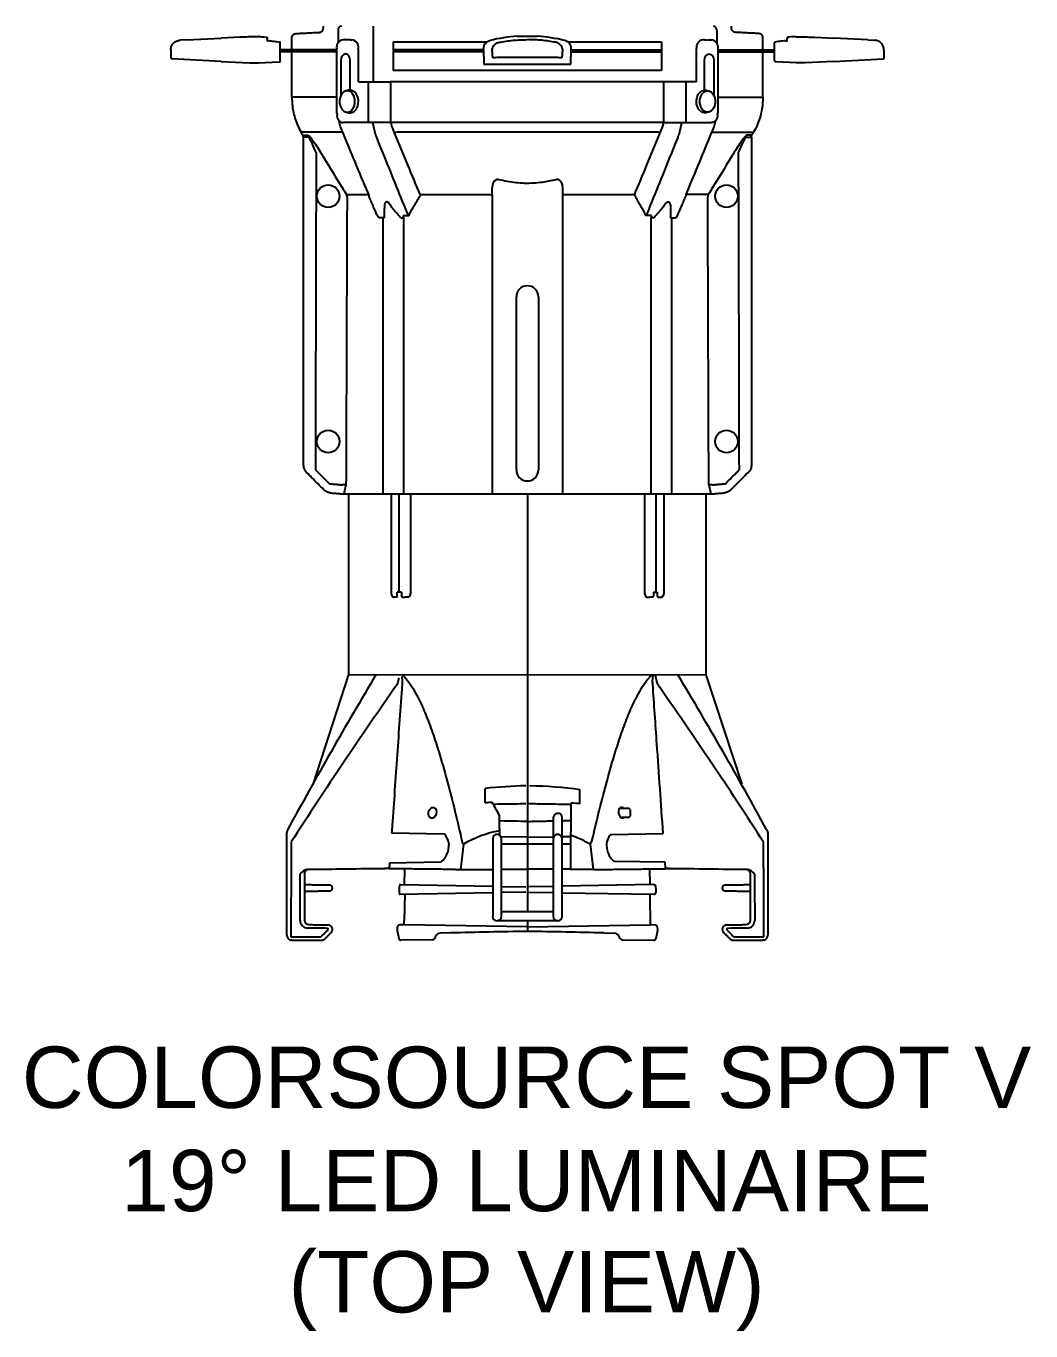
# Model space of a CAD drawing. Extents: x 5 to 346, y -5 to 215.
# Drawn here: x 224.09 to 238.42, y 23.56 to 42.17 of the extents above; entities that cross this region are included whole.
import ezdxf
from ezdxf.enums import TextEntityAlignment as Align

# ---------------------------------------------------------------- set-up
doc = ezdxf.new("R2010")
doc.units = 0
doc.header["$LTSCALE"] = 0.5
doc.header["$MEASUREMENT"] = 0
doc.layers.get('0').update_dxf_attribs({"linetype": 'CONTINUOUS'})
doc.layers.add('RISER', color=7, linetype='CONTINUOUS')
doc.styles.add('ARIAL', font='arial.ttf')

# ---------------------------------------------------------------- blocks, each defined once
blk = doc.blocks.new('*U64')
at = {"layer": 'RISER'}
for p, q in [((-4.101, -4.093), (-4.369, -4.107)), ((-2.91, -3.963), (-2.91, -3.936)), ((-2.7, -3.998), (-2.7, -4.178)), ((-2.199, -3.936), (-2.199, -4.732)), ((0.143, -4.081), (0.143, -4.081)), ((2.7, -3.998), (2.7, -4.178)), ((2.91, -3.963), (2.91, -3.936)), ((4.101, -4.093), (4.369, -4.107)), ((-5.085, -4.273), (-5.085, -4.392)), ((-4.853, -4.132), (-4.957, -4.138)), ((-4.853, -4.132), (-4.369, -4.107)), ((-3.676, -4.147), (-3.705, -4.15)), ((-3.525, -4.273), (-3.525, -4.181)), ((-3.525, -4.425), (-3.525, -4.273)), ((-3.344, -4.273), (-3.525, -4.273)), ((-3.36, -4.273), (-3.36, -4.104)), ((-2.72, -4.273), (-3.344, -4.273)), ((-2.72, -5.172), (-2.72, -4.257)), ((-2.592, -4.132), (-2.631, -4.132)), ((-2.567, -4.132), (-2.592, -4.132)), ((-2.525, -4.132), (-2.561, -4.132)), ((-2.525, -4.132), (-2.5, -4.132)), ((-2.411, -4.732), (-2.411, -4.257)), ((-1.913, -4.158), (-1.913, -4.57)), ((-0.625, -4.273), (-1.913, -4.273)), ((-0.625, -4.257), (-0.619, -4.478)), ((0.619, -4.478), (0.625, -4.266)), ((0.625, -4.263), (0.625, -4.257)), ((0.625, -4.273), (1.913, -4.273)), ((1.913, -4.162), (1.913, -4.57)), ((2.411, -4.732), (2.411, -4.257)), ((2.525, -4.132), (2.5, -4.132)), ((2.525, -4.132), (2.561, -4.132)), ((2.567, -4.132), (2.592, -4.132)), ((2.592, -4.132), (2.631, -4.132)), ((2.72, -5.172), (2.72, -4.257)), ((2.72, -4.273), (3.344, -4.273)), ((3.344, -4.273), (3.525, -4.273)), ((3.36, -4.273), (3.36, -4.104)), ((3.525, -4.273), (3.525, -4.181)), ((3.525, -4.425), (3.525, -4.273)), ((3.676, -4.147), (3.705, -4.15)), ((4.853, -4.132), (4.369, -4.107)), ((4.853, -4.132), (4.957, -4.138)), ((5.085, -4.273), (5.085, -4.392)), ((-4.369, -4.439), (-5.076, -4.402)), ((-4.369, -4.439), (-3.96, -4.46)), ((-3.96, -4.46), (-3.921, -4.46)), ((-3.921, -4.46), (-3.835, -4.46)), ((-3.835, -4.46), (-3.547, -4.445)), ((-3.344, -4.303), (-3.525, -4.303)), ((-3.36, -4.951), (-3.36, -4.303)), ((-2.72, -4.303), (-3.344, -4.303)), ((-2.659, -4.425), (-2.659, -4.929)), ((-2.526, -4.851), (-2.526, -4.425)), ((-0.624, -4.303), (-1.913, -4.303)), ((0.624, -4.303), (1.913, -4.303)), ((2.526, -4.851), (2.526, -4.425)), ((2.659, -4.425), (2.659, -4.929)), ((2.72, -4.303), (3.344, -4.303)), ((3.344, -4.303), (3.525, -4.303)), ((3.36, -4.951), (3.36, -4.303)), ((3.835, -4.46), (3.547, -4.445)), ((3.921, -4.46), (3.835, -4.46)), ((3.96, -4.46), (3.921, -4.46)), ((4.369, -4.439), (3.96, -4.46)), ((4.369, -4.439), (5.075, -4.402)), ((-0.619, -4.478), (0.619, -4.478)), ((-2.411, -4.732), (-2.264, -4.732)), ((-2.264, -4.732), (-1.966, -4.732)), ((-2.264, -5.312), (-2.264, -4.732)), ((-1.966, -4.732), (-1.958, -4.732)), ((0, -4.732), (-1.958, -4.732)), ((-1.946, -5.312), (-1.946, -4.732)), ((1.958, -4.732), (0, -4.732)), ((1.946, -5.312), (1.946, -4.732)), ((1.966, -4.732), (1.958, -4.732)), ((2.264, -4.732), (1.966, -4.732)), ((2.411, -4.732), (2.264, -4.732)), ((2.264, -5.312), (2.264, -4.732)), ((-2.72, -4.951), (-3.36, -4.951)), ((-2.524, -4.851), (-2.561, -4.851)), ((2.524, -4.851), (2.561, -4.851)), ((2.72, -4.951), (3.36, -4.951)), ((-2.561, -5.173), (-2.524, -5.173)), ((2.561, -5.173), (2.524, -5.173)), ((-2.652, -5.309), (-2.626, -5.309)), ((-2.3, -5.312), (-2.621, -5.312)), ((-2.264, -5.312), (-2.3, -5.312)), ((-1.966, -5.312), (-2.264, -5.312)), ((-1.958, -5.312), (-1.966, -5.312)), ((0, -5.312), (-1.958, -5.312)), ((1.958, -5.312), (0, -5.312)), ((1.958, -5.312), (1.966, -5.312)), ((1.966, -5.312), (2.264, -5.312)), ((2.264, -5.312), (2.3, -5.312)), ((2.3, -5.312), (2.621, -5.312)), ((2.652, -5.309), (2.626, -5.309)), ((-2.632, -5.451), (-3.226, -5.451)), ((-3.203, -5.49), (-3.131, -5.49)), ((-3.195, -10.205), (-3.195, -5.521)), ((-3.123, -5.521), (-3.195, -5.521)), ((0, -5.451), (-1.864, -5.451)), ((1.864, -5.451), (0, -5.451)), ((2.632, -5.451), (3.226, -5.451)), ((3.123, -5.521), (3.195, -5.521)), ((3.203, -5.49), (3.131, -5.49)), ((3.195, -5.521), (3.195, -10.205)), ((-2.58, -6.339), (-2.263, -6.339)), ((-1.496, -6.339), (-0.501, -6.339)), ((-0.499, -10.61), (-0.499, -6.37)), ((0.499, -6.37), (0.499, -10.61)), ((0.501, -6.339), (1.496, -6.339)), ((2.58, -6.339), (2.263, -6.339)), ((-2.057, -6.67), (-2.105, -6.67)), ((-2.057, -6.67), (-2.042, -6.67)), ((-2.057, -10.61), (-2.057, -6.67)), ((-1.805, -6.67), (-1.765, -6.67)), ((-1.77, -6.639), (-1.698, -6.639)), ((-1.765, -6.67), (-1.765, -10.61)), ((1.77, -6.639), (1.698, -6.639)), ((1.765, -10.61), (1.765, -6.67)), ((1.805, -6.67), (1.765, -6.67)), ((2.057, -6.67), (2.042, -6.67)), ((2.057, -6.67), (2.057, -10.61)), ((2.057, -6.67), (2.105, -6.67)), ((-0.157, -10.267), (-0.157, -7.797)), ((0.157, -7.797), (0.157, -10.267)), ((-2.587, -10.48), (-2.616, -10.61)), ((2.587, -10.48), (2.616, -10.61)), ((-2.616, -10.61), (2.616, -10.61)), ((-2.55, -10.61), (-2.55, -13.185)), ((-1.945, -10.61), (-1.945, -12.029)), ((-1.832, -10.61), (-1.832, -11.997)), ((-1.668, -10.61), (-1.668, -12.026)), ((0, -10.61), (0, -16.571)), ((1.668, -10.61), (1.668, -12.026)), ((1.831, -10.61), (1.831, -11.997)), ((1.945, -10.61), (1.945, -12.029)), ((2.55, -13.184), (2.55, -10.61)), ((-1.92, -12.08), (-1.909, -12.081)), ((-1.915, -12.08), (-1.92, -12.08)), ((-1.857, -12.071), (-1.857, -12.009)), ((-1.797, -12.009), (-1.797, -12.068)), ((-1.782, -12.08), (-1.744, -12.081)), ((1.782, -12.08), (1.744, -12.081)), ((1.797, -12.009), (1.797, -12.068)), ((1.857, -12.071), (1.857, -12.009)), ((1.92, -12.08), (1.909, -12.081)), ((1.915, -12.08), (1.92, -12.08)), ((-2.55, -13.185), (-3.061, -14.753)), ((-2.55, -13.185), (2.55, -13.19)), ((3.061, -14.75), (2.552, -13.191)), ((0.37, -15.22), (0.37, -15.52)), ((0.495, -15.22), (0.495, -15.215)), ((0.495, -15.52), (0.495, -15.22)), ((1.45, -15.096), (1.316, -15.096)), ((1.336, -15.221), (1.45, -15.221)), ((1.465, -15.111), (1.45, -15.096)), ((1.45, -15.221), (1.465, -15.206)), ((1.465, -15.111), (1.465, -15.206)), ((-1.936, -15.443), (-1.189, -15.456)), ((-0.37, -15.274), (-0.4, -15.276)), ((-0.4, -15.415), (-0.4, -15.474)), ((-1.122, -15.591), (-1.135, -15.718)), ((-0.912, -15.606), (-0.956, -15.966)), ((-0.495, -15.52), (-0.495, -16.511)), ((0, -15.507), (-0.37, -15.501)), ((-0.37, -15.627), (-0.37, -15.52)), ((0, -15.603), (-0.37, -15.603)), ((-0.37, -16.511), (-0.37, -15.627)), ((0, -15.503), (0.37, -15.498)), ((0, -15.598), (0.37, -15.598)), ((0.37, -15.52), (0.37, -15.627)), ((0.37, -15.627), (0.37, -16.511)), ((0.495, -15.496), (0.62, -15.494)), ((0.495, -15.627), (0.495, -15.52)), ((0.495, -15.598), (0.62, -15.598)), ((0.495, -16.511), (0.495, -15.627)), ((0.62, -15.965), (0.62, -15.478)), ((0.942, -15.966), (0.898, -15.605)), ((1.194, -15.465), (1.936, -15.452)), ((-1.236, -15.861), (-1.966, -15.874)), ((-1.751, -16.183), (-1.748, -15.957)), ((-0.5, -15.965), (-0.495, -15.965)), ((1.965, -15.863), (1.24, -15.85)), ((1.749, -16.183), (1.746, -15.957)), ((-1.815, -16.182), (-0.495, -16.205)), ((1.8, -16.182), (0.495, -16.205)), ((-0.495, -16.298), (-1.819, -16.321)), ((-1.75, -16.319), (-1.755, -16.694)), ((-0.37, -16.207), (-0.02, -16.213)), ((-0.02, -16.289), (-0.37, -16.295)), ((0.37, -16.207), (0.02, -16.213)), ((0.02, -16.289), (0.37, -16.295)), ((0.495, -16.298), (1.803, -16.32)), ((-0.495, -16.511), (-0.495, -16.634)), ((-0.37, -16.634), (-0.37, -16.511)), ((0.37, -16.511), (0.37, -16.634)), ((0.495, -16.634), (0.495, -16.511)), ((-0.433, -16.696), (-0.31, -16.696)), ((-0.31, -16.571), (-0.37, -16.571)), ((0.31, -16.571), (-0.31, -16.571)), ((-0.31, -16.696), (0.31, -16.696)), ((0, -16.696), (0, -16.848)), ((0.37, -16.571), (0.31, -16.571)), ((0.31, -16.696), (0.432, -16.696)), ((-1.856, -16.853), (-1.856, -16.853)), ((-1.854, -16.853), (-1.834, -16.945)), ((-1.822, -16.758), (-1.823, -16.758)), ((-1.751, -16.754), (-1.753, -16.754)), ((0, -16.785), (-1.751, -16.754)), ((-1.243, -16.874), (-1.243, -16.874)), ((-1.091, -16.871), (-1.241, -16.873)), ((0, -16.785), (1.751, -16.754)), ((1.091, -16.871), (1.241, -16.873)), ((1.753, -16.754), (1.751, -16.754)), ((1.823, -16.758), (1.753, -16.754)), ((1.823, -16.758), (1.822, -16.758)), ((-1.357, -16.968), (-1.803, -16.976)), ((1.357, -16.968), (1.803, -16.976))]:
    blk.add_line(p, q, dxfattribs=at)
at = {"layer": 'RISER', "flags": 128}
for points in [[(-3.817, -4.086), (-3.794, -4.088), (-3.761, -4.089), (-3.719, -4.092)], [(3.817, -4.086), (3.794, -4.088), (3.761, -4.089), (3.719, -4.092)], [(-3.705, -4.15), (-3.707, -4.124), (-3.709, -4.108), (-3.709, -4.101)], [(3.705, -4.15), (3.707, -4.124), (3.709, -4.108), (3.709, -4.101)], [(-3.547, -4.445), (-3.54, -4.444), (-3.536, -4.444), (-3.535, -4.444)], [(-3.525, -4.434), (-3.525, -4.434), (-3.525, -4.434)], [(-2.526, -4.425), (-2.531, -4.39), (-2.546, -4.359), (-2.567, -4.339), (-2.592, -4.332), (-2.618, -4.339), (-2.639, -4.359), (-2.654, -4.39), (-2.659, -4.425)], [(2.526, -4.425), (2.531, -4.39), (2.546, -4.359), (2.567, -4.339), (2.592, -4.332), (2.618, -4.339), (2.639, -4.359), (2.654, -4.39), (2.659, -4.425)], [(3.525, -4.434), (3.525, -4.434), (3.525, -4.434)], [(3.547, -4.445), (3.54, -4.444), (3.536, -4.444), (3.534, -4.444)], [(-2.52, -5.15), (-2.492, -5.121), (-2.472, -5.082), (-2.461, -5.036), (-2.461, -4.987), (-2.472, -4.941), (-2.492, -4.902), (-2.52, -4.874), (-2.553, -4.859), (-2.587, -4.859), (-2.619, -4.874), (-2.647, -4.903), (-2.667, -4.942), (-2.678, -4.988), (-2.678, -5.036), (-2.667, -5.082), (-2.647, -5.122), (-2.619, -5.15), (-2.586, -5.165), (-2.552, -5.165), (-2.52, -5.15)], [(-2.472, -5.155), (-2.444, -5.127), (-2.424, -5.089), (-2.412, -5.044), (-2.411, -4.996), (-2.419, -4.949), (-2.437, -4.908), (-2.462, -4.877), (-2.493, -4.857), (-2.524, -4.851)], [(2.472, -5.155), (2.444, -5.127), (2.424, -5.089), (2.412, -5.044), (2.411, -4.996), (2.419, -4.949), (2.437, -4.908), (2.462, -4.877), (2.493, -4.857), (2.524, -4.851)], [(2.52, -5.15), (2.492, -5.121), (2.472, -5.082), (2.461, -5.036), (2.461, -4.987), (2.472, -4.941), (2.492, -4.902), (2.52, -4.874), (2.553, -4.859), (2.587, -4.859), (2.619, -4.874), (2.647, -4.903), (2.667, -4.942), (2.678, -4.988), (2.678, -5.036), (2.667, -5.082), (2.647, -5.122), (2.619, -5.15), (2.586, -5.165), (2.552, -5.165), (2.52, -5.15)], [(-2.524, -5.173), (-2.504, -5.17), (-2.472, -5.155)], [(2.524, -5.173), (2.504, -5.17), (2.472, -5.155)], [(-3.101, -10.351), (-3.132, -10.32), (-3.151, -10.301), (-3.158, -10.294)], [(3.158, -10.294), (3.151, -10.301), (3.132, -10.32), (3.101, -10.351)], [(-1.945, -12.029), (-1.944, -12.033), (-1.943, -12.038)], [(-1.943, -12.038), (-1.939, -12.047), (-1.929, -12.074)], [(1.943, -12.038), (1.939, -12.047), (1.929, -12.074)], [(1.945, -12.029), (1.944, -12.033), (1.943, -12.038)], [(1.836, -16.25), (1.836, -16.246), (1.834, -16.226), (1.83, -16.208), (1.825, -16.196), (1.819, -16.189), (1.81, -16.184), (1.8, -16.182), (1.8, -16.182)], [(1.755, -16.694), (1.751, -16.409), (1.75, -16.319)], [(1.803, -16.32), (1.805, -16.32), (1.815, -16.318), (1.822, -16.313), (1.827, -16.307), (1.831, -16.299), (1.835, -16.285), (1.837, -16.265), (1.836, -16.25)], [(1.765, -16.76), (1.765, -16.76), (1.764, -16.758), (1.761, -16.751), (1.758, -16.737), (1.756, -16.715), (1.755, -16.694)], [(-1.823, -16.758), (-1.825, -16.758), (-1.834, -16.761), (-1.841, -16.766), (-1.847, -16.772), (-1.851, -16.781), (-1.856, -16.802), (-1.858, -16.82), (-1.858, -16.839), (-1.855, -16.853)], [(-1.753, -16.754), (-1.784, -16.756), (-1.823, -16.758)], [(-1.309, -16.928), (-1.309, -16.927), (-1.309, -16.919)], [(1.309, -16.928), (1.309, -16.927), (1.309, -16.919)], [(1.855, -16.853), (1.856, -16.852), (1.858, -16.834), (1.858, -16.816), (1.856, -16.797), (1.851, -16.781), (1.845, -16.77), (1.837, -16.763), (1.828, -16.759), (1.822, -16.759)], [(1.835, -16.946), (1.849, -16.881), (1.855, -16.853)], [(-1.834, -16.945), (-1.827, -16.963), (-1.82, -16.971), (-1.81, -16.975), (-1.803, -16.975)]]:
    blk.add_lwpolyline(points, dxfattribs=at)
at = {"layer": 'RISER'}
for centre in [(-2.84, -6.362), (2.84, -6.362), (-2.84, -9.862), (2.84, -9.862)]:
    blk.add_circle(centre, 0.161, dxfattribs=at)
for centre, radius, start, end in [((-2.643, -3.992), 0.0568, 100.1324, 186.1768), ((0, -6.327), 2.25, 93.6537, 103.7101), ((0, -6.327), 2.25, 76.2899, 86.3463), ((2.643, -3.992), 0.0568, 353.8232, 79.8676), ((-3.534, -4.172), 0.00906, 4.3624, 87.1848), ((-2.609, -4.241), 0.112, 101.4218, 188.0492), ((-2.522, -4.241), 0.112, 351.9506, 78.5782), ((0.505, -4.257), 0.12, 0, 0.1914), ((0.505, -4.263), 0.12, 359.2499, 0), ((0.505, -4.263), 0.12, 358.5, 359.2499), ((2.522, -4.241), 0.112, 101.4218, 188.0494), ((2.609, -4.241), 0.112, 351.9508, 78.5782), ((3.534, -4.172), 0.00906, 92.8152, 175.6376), ((-5.075, -4.392), 0.01, 183.5738, 266.9774), ((-3.535, -4.434), 0.01, 273.1059, 359.191), ((-3.535, -4.434), 0.00999, 273.1451, 0.0504), ((3.535, -4.434), 0.01, 180.809, 266.8941), ((3.535, -4.434), 0.00999, 179.9496, 266.8549), ((5.075, -4.392), 0.01, 273.0226, 356.4262), ((-2.736, -5.195), 0.0277, 311.1416, 55.0391), ((2.736, -5.195), 0.0277, 124.9609, 228.8584), ((-2.605, -5.206), 0.113, 185.0061, 245.5226), ((2.605, -5.206), 0.113, 294.4774, 354.9939), ((-1.85, -5.583), 0.133, 96.3338, 110.1142), ((1.85, -5.583), 0.133, 69.8858, 83.6662), ((-2.636, -6.37), 0.0645, 359.9279, 28.6555), ((-2.328, -6.37), 0.0717, 359.7955, 25.3989), ((-1.48, -6.472), 0.134, 97.1226, 110.1223), ((-0.797, -6.369), 0.298, 359.8438, 5.8182), ((0.797, -6.369), 0.298, 174.1818, 180.1562), ((1.48, -6.472), 0.134, 69.8777, 82.8774), ((2.328, -6.37), 0.0717, 154.6011, 180.2045), ((2.636, -6.37), 0.0645, 151.3445, 180.0721), ((-1.853, -6.669), 0.0886, 359.6873, 20.1441), ((1.853, -6.669), 0.0886, 159.8559, 180.3127), ((0, -7.797), 0.157, 0, 180), ((0, -10.267), 0.157, 180, 0), ((-2.641, -12.594), 2.115, 88.5183, 89.9784), ((2.641, -12.594), 2.115, 90.0216, 91.4817), ((-1.92, -12.07), 0.01, 200.9867, 268.6014), ((0.745, -12.031), 2.577, 179.2382, 179.4984), ((-1.787, -12.068), 0.01, 180, 236.8895), ((-1.79, -12.072), 0.00525, 237.1329, 268.5023), ((-1.782, -12.065), 0.0146, 236.9258, 267.9231), ((-1.695, -12.073), 0.00747, 274.3111, 340.8186), ((1.695, -12.073), 0.00747, 199.1814, 265.6889), ((1.782, -12.065), 0.0146, 272.0769, 303.0742), ((1.79, -12.072), 0.00525, 271.4977, 302.8671), ((1.787, -12.068), 0.01, 303.1105, 0), ((-0.745, -12.031), 2.577, 0.5016, 0.7618), ((1.92, -12.07), 0.01, 271.3986, 339.0133), ((52.129, -45.604), 63.23, 149.1553, 151.46437), ((-52.499, -45.984), 63.731, 28.68152, 30.96888), ((58.861, -55.774), 74.085, 145.03835, 147.13776), ((-54.5, -52.842), 68.83, 32.78209, 35.04179), ((0.109, -21.439), 6.667, 91.1125, 96.1083), ((-0.108, -21.389), 6.617, 82.5498, 88.8061), ((0.429, -15.225), 0.0588, 86.1887, 175.5981), ((0.436, -15.225), 0.0595, 10.0825, 93.518), ((-3.382, -15.429), 0.0477, 140.8541, 188.828), ((-0.118, -16.949), 1.56, 100.4061, 120.5938), ((3.373, -15.438), 0.0572, 1.4483, 45.9282), ((-1.323, -15.606), 0.201, 4.2804, 48.1783), ((0.645, -14.724), 1.79, 208.3621, 209.5415), ((-0.436, -15.525), 0.0588, 86.1887, 175.5981), ((-0.429, -15.525), 0.0588, 4.4019, 93.8113), ((0.429, -15.525), 0.0588, 86.1887, 175.5981), ((0.436, -15.525), 0.0588, 4.4019, 93.8113), ((-1.18, -14.44), 2.382, 330.7096, 331.8883), ((-1.392, -15.644), 0.267, 305.6785, 343.9124), ((-3.111, -16.124), 0.159, 101.9448, 144.2067), ((-3.127, -16.023), 0.0523, 116.9562, 184.7157), ((-3.121, -16.023), 0.0553, 94.7308, 122.7777), ((1.482, -356), 340.063, 90.59098, 90.77941), ((-2.013, -17.628), 1.674, 88.88, 91.0035), ((-1.979, -20.292), 4.338, 89.895, 90.6146), ((-0.977, -12.57), 3.397, 269.1916, 270.3472), ((0.968, -11.054), 4.912, 269.6983, 270.7638), ((1.982, -19.559), 3.605, 89.3121, 90.1783), ((2.013, -17.906), 1.951, 89.2741, 90.9571), ((-1.482, -356), 340.063, 89.22059, 89.40902), ((3.111, -16.124), 0.159, 35.7933, 78.0552), ((3.124, -16.025), 0.0564, 358.3815, 62.4827), ((-2.824, -16.231), 0.0438, 271, 89), ((2.824, -16.231), 0.0438, 91, 269), ((-3.133, -16.692), 0.109, 179.7904, 269.2179), ((-3.12, -16.692), 0.06, 180, 269), ((-1.955, -16.698), 0.2, 344.3864, 0.9944), ((-0.433, -16.634), 0.0625, 180, 270), ((-0.433, -16.634), 0.0625, 270, 0), ((0.432, -16.634), 0.0625, 180, 270), ((0.432, -16.634), 0.0625, 270, 0), ((3.12, -16.692), 0.06, 271, 0), ((3.133, -16.692), 0.109, 270.7838, 0.2079), ((-3.355, -16.902), 0.075, 180, 255.3839), ((-2.949, -16.912), 0.0136, 270.2227, 315.019), ((-2.856, -16.819), 0.0135, 314.6748, 89.1024), ((-2.844, -16.821), 0.0635, 315, 89), ((-1.356, -16.92), 0.0472, 270.118, 349.6666), ((-1.236, -16.954), 0.0804, 95.2318, 154.7158), ((-1.24, -16.922), 0.0483, 91.1875, 94.3979), ((2.839, -180.444), 163.62, 90.99424, 91.37634), ((-2.839, -180.444), 163.62, 88.62366, 89.00576), ((1.24, -16.922), 0.0483, 85.6021, 88.8125), ((1.236, -16.954), 0.0804, 25.2842, 84.7682), ((1.356, -16.921), 0.0471, 189.5307, 272.197), ((2.843, -16.821), 0.0635, 91, 225), ((2.856, -16.819), 0.0135, 90.9593, 225.2635), ((2.949, -16.912), 0.0136, 224.981, 269.7773), ((3.355, -16.902), 0.075, 284.6161, 360), ((-2.936, -16.913), 0.0635, 270, 315), ((1.802, -16.943), 0.0329, 273.8531, 355.7548), ((2.936, -16.913), 0.0635, 225, 270)]:
    blk.add_arc(centre, radius, start, end, dxfattribs=at)
for centre, major_axis, ratio, start_param, end_param in [((-0.385, -6.554), (-0.119, 2.29), 0.00637, 5.952606, 6.193719), ((0.385, -6.554), (0.119, 2.29), 0.00637, 0.089466, 0.33058), ((-0.385, -4.391), (-0.12, 0), 0.048402, 4.894143, 5.830764), ((0, -4.501), (-2.25, 0), 0.052568, 4.530635, 4.894143), ((0.385, -4.391), (-0.12, 0), 0.048402, 3.594014, 4.530635), ((0, -12.125), (2.55, -0.032), 0.012328, 2.390645, 2.41689), ((0, -12.098), (2.55, -0.063), 0.024702, 2.353371, 2.387181), ((0, -12.125), (2.55, -0.032), 0.012328, 2.2978, 2.324045), ((0, -12.353), (2.067, 4.36), 0.342431, 1.658702, 1.668825), ((0.032, -17.408), (4.066, -0.133), 0.59163, 1.72135, 1.746196), ((21.53, -70.432), (-23.806, 57.868), 0.037544, 5.964917, 5.97556), ((-0.032, -17.409), (4.066, 0.133), 0.59163, 1.357957, 1.390431), ((1.354, -15.157), (-0.0181, 0.0728), 0.713869, 5.491729, 7.519027), ((1.354, -15.157), (-0.0181, 0.0728), 0.713869, 1.235842, 3.472474), ((1.293, -15.657), (-0.054, 0.216), 0.713869, 0.319127, 2.470292)]:
    blk.add_ellipse(centre, major_axis=major_axis, ratio=ratio, start_param=start_param, end_param=end_param, dxfattribs=at)
at = {"layer": 'RISER', "extrusion": (0, 0, -1)}
for centre, major_axis, ratio, start_param, end_param in [((0, -12.353), (-2.067, 4.36), 0.342431, 1.658702, 1.668825), ((0, -12.125), (-2.55, -0.032), 0.012328, 2.2978, 2.324045), ((0, -12.098), (-2.55, -0.063), 0.024702, 2.353371, 2.387181), ((0, -12.125), (-2.55, -0.032), 0.012328, 2.390645, 2.41689)]:
    blk.add_ellipse(centre, major_axis=major_axis, ratio=ratio, start_param=start_param, end_param=end_param, dxfattribs=at)
at = {"layer": 'RISER'}
blk.add_ellipse((-1.354, -15.159), major_axis=(0.0192, 0.0771), ratio=0.713869, dxfattribs=at)
for points, knots in [([(-3.96, -4.09), (-3.976, -4.091), (-4.008, -4.092), (-4.051, -4.093), (-4.083, -4.093), (-4.101, -4.093), (-4.101, -4.093), (-4.101, -4.093)], [0, 0, 0, 0, 0.213189, 0.426374, 0.63981, 0.854211, 1, 1, 1, 1]), ([(-3.835, -4.087), (-3.844, -4.087), (-3.863, -4.088), (-3.905, -4.089), (-3.939, -4.09), (-3.957, -4.09), (-3.96, -4.09)], [0, 0, 0, 0, 0.315106, 0.632943, 0.949791, 1, 1, 1, 1]), ([(-3.835, -4.087), (-3.835, -4.087), (-3.835, -4.087), (-3.835, -4.087), (-3.835, -4.087), (-3.835, -4.087), (-3.835, -4.087)], [0, 0, 0, 0, 0.344546, 0.691935, 0.85964, 1, 1, 1, 1]), ([(-3.817, -4.086), (-3.82, -4.086), (-3.823, -4.086), (-3.833, -4.087), (-3.835, -4.087)], [0, 0, 0, 0, 0.791812, 1, 1, 1, 1]), ([(-3.719, -4.092), (-3.718, -4.092), (-3.715, -4.092), (-3.712, -4.094), (-3.71, -4.097), (-3.709, -4.099), (-3.709, -4.1), (-3.709, -4.101)], [0, 0, 0, 0, 0.235927, 0.471835, 0.707759, 0.925417, 1, 1, 1, 1]), ([(-3.36, -4.104), (-3.359, -4.097), (-3.358, -4.083), (-3.347, -4.065), (-3.331, -4.051), (-3.315, -4.044), (-3.305, -4.043), (-3.301, -4.042)], [0, 0, 0, 0, 0.222089, 0.444178, 0.666268, 0.888362, 1, 1, 1, 1]), ([(-2.969, -4.025), (-2.962, -4.024), (-2.948, -4.022), (-2.93, -4.01), (-2.917, -3.994), (-2.911, -3.977), (-2.91, -3.967), (-2.91, -3.963)], [0, 0, 0, 0, 0.222101, 0.444199, 0.666298, 0.888389, 1, 1, 1, 1]), ([(0.143, -4.081), (0.142, -4.082), (0.139, -4.084), (0.114, -4.084), (0.078, -4.084), (0.033, -4.084), (-0.016, -4.084), (-0.063, -4.084), (-0.103, -4.084), (-0.132, -4.084), (-0.142, -4.083), (-0.143, -4.082), (-0.143, -4.081)], [0, 0, 0, 0, 0.106547, 0.213092, 0.319763, 0.426916, 0.534499, 0.642267, 0.74996, 0.857311, 0.964156, 1, 1, 1, 1]), ([(2.969, -4.025), (2.962, -4.024), (2.948, -4.022), (2.93, -4.01), (2.917, -3.994), (2.911, -3.977), (2.91, -3.967), (2.91, -3.963)], [0, 0, 0, 0, 0.222101, 0.444199, 0.666298, 0.888389, 1, 1, 1, 1]), ([(3.36, -4.104), (3.359, -4.097), (3.358, -4.083), (3.347, -4.065), (3.331, -4.051), (3.315, -4.044), (3.305, -4.043), (3.301, -4.042)], [0, 0, 0, 0, 0.222089, 0.444178, 0.666268, 0.888362, 1, 1, 1, 1]), ([(3.719, -4.092), (3.717, -4.092), (3.715, -4.092), (3.712, -4.094), (3.71, -4.097), (3.709, -4.099), (3.709, -4.1), (3.709, -4.101)], [0, 0, 0, 0, 0.235927, 0.471835, 0.707759, 0.925417, 1, 1, 1, 1]), ([(3.817, -4.086), (3.82, -4.086), (3.823, -4.086), (3.833, -4.087), (3.835, -4.087)], [0, 0, 0, 0, 0.791812, 1, 1, 1, 1]), ([(3.835, -4.087), (3.844, -4.087), (3.863, -4.088), (3.905, -4.089), (3.939, -4.09), (3.957, -4.09), (3.96, -4.09)], [0, 0, 0, 0, 0.315106, 0.632943, 0.949791, 1, 1, 1, 1]), ([(3.835, -4.087), (3.835, -4.087), (3.835, -4.087), (3.835, -4.087), (3.835, -4.087), (3.835, -4.087), (3.835, -4.087)], [0, 0, 0, 0, 0.344546, 0.691935, 0.85964, 1, 1, 1, 1]), ([(3.96, -4.09), (3.976, -4.091), (4.008, -4.092), (4.051, -4.093), (4.083, -4.093), (4.101, -4.093), (4.101, -4.093), (4.101, -4.093)], [0, 0, 0, 0, 0.213189, 0.426374, 0.63981, 0.854211, 1, 1, 1, 1]), ([(-5.085, -4.273), (-5.083, -4.256), (-5.08, -4.222), (-5.05, -4.177), (-5.007, -4.146), (-4.973, -4.14), (-4.957, -4.138)], [0, 0, 0, 0, 0.240773, 0.5, 0.759226, 1, 1, 1, 1]), ([(-3.676, -4.147), (-3.669, -4.147), (-3.636, -4.15), (-3.588, -4.154), (-3.548, -4.161), (-3.534, -4.163)], [0, 0, 0, 0, 0.139684, 0.698664, 1, 1, 1, 1]), ([(-0.625, -4.257), (-0.624, -4.244), (-0.621, -4.217), (-0.6, -4.181), (-0.57, -4.154), (-0.545, -4.145), (-0.533, -4.141)], [0, 0, 0, 0, 0.253584, 0.507165, 0.760847, 1, 1, 1, 1]), ([(-0.405, -4.167), (-0.338, -4.156), (-0.204, -4.134), (-0.068, -4.131), (0, -4.129)], [0, 0, 0, 0, 0.496376, 1, 1, 1, 1]), ([(0.405, -4.167), (0.338, -4.156), (0.204, -4.134), (0.068, -4.131), (0, -4.129)], [0, 0, 0, 0, 0.496376, 1, 1, 1, 1]), ([(0.625, -4.257), (0.624, -4.244), (0.621, -4.217), (0.6, -4.181), (0.57, -4.154), (0.546, -4.145), (0.533, -4.141)], [0, 0, 0, 0, 0.253584, 0.507165, 0.760847, 1, 1, 1, 1]), ([(3.676, -4.147), (3.669, -4.147), (3.636, -4.15), (3.588, -4.154), (3.548, -4.161), (3.534, -4.163)], [0, 0, 0, 0, 0.139684, 0.698664, 1, 1, 1, 1]), ([(5.085, -4.273), (5.083, -4.256), (5.08, -4.222), (5.05, -4.177), (5.007, -4.146), (4.973, -4.14), (4.957, -4.138)], [0, 0, 0, 0, 0.240773, 0.5, 0.759226, 1, 1, 1, 1]), ([(1.913, -4.57), (1.893, -4.57), (1.852, -4.57), (1.789, -4.57), (1.714, -4.57), (1.659, -4.57), (-1.913, -4.57)], [0, 0, 0, 0, 0.218765, 0.43753, 0.656295, 1, 1, 1, 1]), ([(-3.36, -4.951), (-3.356, -5.016), (-3.348, -5.152), (-3.295, -5.32), (-3.244, -5.417), (-3.226, -5.451)], [0, 0, 0, 0, 0.375049, 0.776984, 1, 1, 1, 1]), ([(3.36, -4.951), (3.356, -5.016), (3.348, -5.152), (3.295, -5.32), (3.244, -5.417), (3.226, -5.451)], [0, 0, 0, 0, 0.375049, 0.776984, 1, 1, 1, 1]), ([(-2.635, -5.444), (-2.655, -5.396), (-2.676, -5.343), (-2.687, -5.284), (-2.688, -5.279)], [0, 0, 0, 0, 0.907584, 1, 1, 1, 1]), ([(-1.898, -5.451), (-1.898, -5.451), (-1.915, -5.412), (-1.931, -5.367), (-1.944, -5.319), (-1.946, -5.312)], [0, 0, 0, 0, 0.0000146, 0.8234582, 0.9624493, 0.9624493, 0.9624493, 0.9624493]), ([(1.898, -5.451), (1.898, -5.451), (1.915, -5.412), (1.931, -5.367), (1.944, -5.319), (1.946, -5.312)], [0, 0, 0, 0, 0.0000146, 0.8234582, 0.9624493, 0.9624493, 0.9624493, 0.9624493]), ([(2.635, -5.444), (2.655, -5.396), (2.676, -5.343), (2.687, -5.284), (2.688, -5.279)], [0, 0, 0, 0, 0.907584, 1, 1, 1, 1]), ([(-3.195, -5.521), (-3.196, -5.514), (-3.196, -5.503), (-3.201, -5.494), (-3.203, -5.49)], [0, 0, 0, 0, 0.643567, 1, 1, 1, 1]), ([(-3.131, -5.49), (-3.128, -5.491), (-3.122, -5.493), (-3.104, -5.511), (-3.071, -5.551), (-3.022, -5.621), (-2.985, -5.679), (-2.966, -5.71)], [0, 0, 0, 0, 0.101178, 0.201859, 0.374018, 0.675191, 1, 1, 1, 1]), ([(-3.012, -5.74), (-3.03, -5.698), (-3.054, -5.642), (-3.087, -5.574), (-3.105, -5.542), (-3.117, -5.525), (-3.121, -5.521), (-3.123, -5.521), (-3.123, -5.521)], [0, 0, 0, 0, 0.49037, 0.647323, 0.850236, 0.921686, 0.982752, 1, 1, 1, 1]), ([(-2.263, -6.339), (-2.276, -6.308), (-2.348, -6.135), (-2.471, -5.839), (-2.581, -5.574), (-2.632, -5.451)], [0, 0, 0, 0, 0.104199, 0.585852, 1, 1, 1, 1]), ([(-1.698, -6.639), (-1.71, -6.608), (-1.781, -6.434), (-1.931, -6.063), (-2.068, -5.723), (-2.148, -5.526)], [0, 0, 0, 0, 0.083458, 0.469005, 1, 1, 1, 1]), ([(-1.895, -5.458), (-1.896, -5.456), (-1.898, -5.453), (-1.898, -5.451), (-1.898, -5.451)], [0, 0, 0, 0, 0.999721, 1, 1, 1, 1]), ([(-1.526, -6.346), (-1.586, -6.202), (-1.709, -5.907), (-1.832, -5.61), (-1.895, -5.458)], [0, 0, 0, 0, 0.48595, 1, 1, 1, 1]), ([(1.526, -6.346), (1.586, -6.202), (1.709, -5.907), (1.832, -5.61), (1.895, -5.458)], [0, 0, 0, 0, 0.48595, 1, 1, 1, 1]), ([(1.698, -6.639), (1.71, -6.608), (1.781, -6.434), (1.931, -6.063), (2.068, -5.723), (2.148, -5.526)], [0, 0, 0, 0, 0.083458, 0.469005, 1, 1, 1, 1]), ([(1.895, -5.458), (1.896, -5.456), (1.898, -5.453), (1.898, -5.451), (1.898, -5.451)], [0, 0, 0, 0, 0.999721, 1, 1, 1, 1]), ([(2.263, -6.339), (2.276, -6.308), (2.348, -6.135), (2.471, -5.839), (2.581, -5.574), (2.632, -5.451)], [0, 0, 0, 0, 0.104199, 0.585852, 1, 1, 1, 1]), ([(3.131, -5.49), (3.128, -5.491), (3.122, -5.493), (3.104, -5.511), (3.071, -5.551), (3.022, -5.621), (2.985, -5.679), (2.966, -5.71)], [0, 0, 0, 0, 0.101178, 0.201859, 0.374018, 0.675191, 1, 1, 1, 1]), ([(3.012, -5.74), (3.03, -5.698), (3.054, -5.642), (3.087, -5.574), (3.105, -5.542), (3.117, -5.525), (3.121, -5.521), (3.123, -5.521), (3.123, -5.521)], [0, 0, 0, 0, 0.49037, 0.647323, 0.850236, 0.921686, 0.982752, 1, 1, 1, 1]), ([(3.195, -5.521), (3.196, -5.514), (3.196, -5.503), (3.201, -5.494), (3.203, -5.49)], [0, 0, 0, 0, 0.643567, 1, 1, 1, 1]), ([(-3.012, -5.74), (-3.015, -6.646), (-3.016, -7.226), (-3.019, -8.306), (-3.021, -9.238), (-3.023, -10.264)], [0, 0, 0, 0, 0.137909, 0.536076, 1, 1, 1, 1]), ([(-2.966, -5.71), (-2.944, -5.745), (-2.837, -5.922), (-2.708, -6.131), (-2.6, -6.305), (-2.58, -6.339)], [0, 0, 0, 0, 0.167872, 0.839364, 1, 1, 1, 1]), ([(2.966, -5.71), (2.944, -5.745), (2.837, -5.922), (2.708, -6.131), (2.6, -6.305), (2.58, -6.339)], [0, 0, 0, 0, 0.167872, 0.839364, 1, 1, 1, 1]), ([(3.023, -10.264), (3.021, -9.484), (3.02, -8.798), (3.017, -7.718), (3.015, -6.892), (3.012, -5.74)], [0, 0, 0, 0, 0.236338, 0.634505, 1, 1, 1, 1]), ([(-0.5, -6.249), (-0.497, -6.222), (-0.494, -6.187), (-0.474, -6.149), (-0.459, -6.133), (-0.441, -6.122), (-0.424, -6.119), (-0.414, -6.121), (-0.41, -6.122)], [0, 0, 0, 0, 0.463203, 0.605761, 0.74907, 0.841779, 0.935306, 1, 1, 1, 1]), ([(-0.41, -6.122), (-0.369, -6.131), (-0.248, -6.16), (-0.039, -6.18), (0.196, -6.169), (0.344, -6.136), (0.41, -6.122)], [0, 0, 0, 0, 0.149978, 0.450605, 0.758659, 1, 1, 1, 1]), ([(0.41, -6.122), (0.415, -6.121), (0.427, -6.119), (0.445, -6.124), (0.464, -6.137), (0.486, -6.167), (0.497, -6.207), (0.499, -6.238), (0.5, -6.249)], [0, 0, 0, 0, 0.087297, 0.174538, 0.284702, 0.464437, 0.80235, 1, 1, 1, 1]), ([(-2.572, -6.37), (-2.572, -6.406), (-2.573, -6.607), (-2.576, -7.469), (-2.581, -8.803), (-2.585, -9.972), (-2.587, -10.48)], [0, 0, 0, 0, 0.026129, 0.146813, 0.629552, 1, 1, 1, 1]), ([(-2.146, -6.628), (-2.161, -6.594), (-2.198, -6.507), (-2.234, -6.422), (-2.256, -6.37)], [0, 0, 0, 0, 0.387427, 1, 1, 1, 1]), ([(-1.931, -6.525), (-1.941, -6.507), (-1.955, -6.483), (-1.978, -6.458), (-1.992, -6.446), (-2.005, -6.442), (-2.015, -6.443), (-2.025, -6.449), (-2.034, -6.466), (-2.039, -6.492), (-2.04, -6.513), (-2.04, -6.521)], [0, 0, 0, 0, 0.252396, 0.341468, 0.431195, 0.49019, 0.549439, 0.60513, 0.701097, 0.88522, 1, 1, 1, 1]), ([(1.931, -6.525), (1.941, -6.507), (1.955, -6.483), (1.978, -6.458), (1.992, -6.446), (2.005, -6.442), (2.015, -6.443), (2.025, -6.449), (2.034, -6.466), (2.039, -6.492), (2.04, -6.513), (2.04, -6.521)], [0, 0, 0, 0, 0.252396, 0.341468, 0.431195, 0.49019, 0.549439, 0.60513, 0.701097, 0.88522, 1, 1, 1, 1]), ([(2.146, -6.628), (2.161, -6.594), (2.198, -6.507), (2.234, -6.422), (2.256, -6.37)], [0, 0, 0, 0, 0.387427, 1, 1, 1, 1]), ([(2.587, -10.48), (2.586, -10.438), (2.586, -10.232), (2.583, -9.364), (2.578, -8.035), (2.574, -6.872), (2.572, -6.37)], [0, 0, 0, 0, 0.030171, 0.150856, 0.633595, 1, 1, 1, 1]), ([(-2.105, -6.67), (-2.109, -6.669), (-2.118, -6.668), (-2.133, -6.654), (-2.141, -6.638), (-2.146, -6.628)], [0, 0, 0, 0, 0.263178, 0.525234, 1, 1, 1, 1]), ([(-1.698, -6.639), (-1.696, -6.639), (-1.693, -6.639), (-1.688, -6.635), (-1.681, -6.626), (-1.678, -6.614), (-1.677, -6.604), (-1.676, -6.602)], [0, 0, 0, 0, 0.116851, 0.233193, 0.437976, 0.854435, 1, 1, 1, 1]), ([(1.698, -6.639), (1.696, -6.639), (1.693, -6.639), (1.688, -6.635), (1.681, -6.626), (1.678, -6.614), (1.677, -6.604), (1.676, -6.602)], [0, 0, 0, 0, 0.116851, 0.233193, 0.437976, 0.854435, 1, 1, 1, 1]), ([(2.105, -6.67), (2.109, -6.669), (2.118, -6.668), (2.133, -6.654), (2.141, -6.638), (2.146, -6.628)], [0, 0, 0, 0, 0.263178, 0.525234, 1, 1, 1, 1]), ([(-3.195, -10.205), (-3.193, -10.221), (-3.19, -10.252), (-3.171, -10.28), (-3.16, -10.292), (-3.158, -10.294)], [0, 0, 0, 0, 0.499401, 0.929163, 1, 1, 1, 1]), ([(3.195, -10.205), (3.193, -10.221), (3.19, -10.252), (3.171, -10.28), (3.16, -10.292), (3.158, -10.294)], [0, 0, 0, 0, 0.499401, 0.929163, 1, 1, 1, 1]), ([(-2.901, -10.55), (-2.96, -10.492), (-3.027, -10.425), (-3.093, -10.359), (-3.101, -10.351)], [0, 0, 0, 0, 0.885696, 1, 1, 1, 1]), ([(-3.023, -10.264), (-2.964, -10.323), (-2.898, -10.389), (-2.831, -10.456), (-2.824, -10.463)], [0, 0, 0, 0, 0.885696, 1, 1, 1, 1]), ([(2.824, -10.463), (2.883, -10.405), (2.949, -10.338), (3.016, -10.272), (3.023, -10.264)], [0, 0, 0, 0, 0.885696, 1, 1, 1, 1]), ([(3.101, -10.351), (3.042, -10.41), (2.975, -10.476), (2.909, -10.543), (2.901, -10.55)], [0, 0, 0, 0, 0.885696, 1, 1, 1, 1]), ([(-2.818, -10.593), (-2.832, -10.59), (-2.861, -10.585), (-2.884, -10.566), (-2.895, -10.557)], [0, 0, 0, 0, 0.5, 1, 1, 1, 1]), ([(2.895, -10.557), (2.884, -10.566), (2.861, -10.585), (2.832, -10.59), (2.818, -10.593)], [0, 0, 0, 0, 0.5, 1, 1, 1, 1]), ([(-1.857, -12.071), (-1.857, -12.072), (-1.857, -12.074), (-1.858, -12.077), (-1.86, -12.079), (-1.862, -12.08), (-1.863, -12.081), (-1.864, -12.081)], [0, 0, 0, 0, 0.214426, 0.428853, 0.643317, 0.858045, 1, 1, 1, 1]), ([(-1.668, -12.026), (-1.668, -12.027), (-1.668, -12.029), (-1.668, -12.03), (-1.669, -12.031)], [0, 0, 0, 0, 0.642146, 1, 1, 1, 1]), ([(1.668, -12.026), (1.668, -12.027), (1.668, -12.029), (1.668, -12.03), (1.669, -12.031)], [0, 0, 0, 0, 0.642146, 1, 1, 1, 1]), ([(1.857, -12.071), (1.857, -12.072), (1.857, -12.074), (1.858, -12.077), (1.86, -12.079), (1.862, -12.08), (1.863, -12.081), (1.864, -12.081)], [0, 0, 0, 0, 0.214426, 0.428853, 0.643317, 0.858045, 1, 1, 1, 1]), ([(-1.783, -13.185), (-1.759, -13.211), (-1.705, -13.269), (-1.63, -13.382), (-1.541, -13.545), (-1.447, -13.756), (-1.351, -14.015), (-1.249, -14.331), (-1.142, -14.704), (-1.031, -15.135), (-0.964, -15.428), (-0.93, -15.574)], [0, 0, 0, 0, 0.050913, 0.115232, 0.17961, 0.287489, 0.395606, 0.503691, 0.669071, 0.834542, 1, 1, 1, 1]), ([(0.921, -15.562), (0.955, -15.417), (1.023, -15.126), (1.134, -14.698), (1.241, -14.328), (1.342, -14.017), (1.437, -13.763), (1.53, -13.554), (1.62, -13.388), (1.695, -13.273), (1.749, -13.214), (1.772, -13.189)], [0, 0, 0, 0, 0.1652431, 0.3305002, 0.4956653, 0.6020189, 0.7084038, 0.8145731, 0.8815745, 0.948512, 0.9969647, 0.9969647, 0.9969647, 0.9969647]), ([(1.824, -13.19), (1.824, -13.191), (1.824, -13.206), (1.828, -13.223), (1.831, -13.237)], [0.0554826, 0.0554826, 0.0554826, 0.0554826, 0.179135, 1, 1, 1, 1]), ([(-1.788, -13.324), (-1.811, -13.66), (-1.858, -14.332), (-1.907, -15.038), (-1.933, -15.409), (-1.936, -15.443)], [0, 0, 0, 0, 0.475887, 0.951774, 1, 1, 1, 1]), ([(-1.854, -13.322), (-1.85, -13.308), (-1.84, -13.279), (-1.834, -13.248), (-1.83, -13.232)], [0, 0, 0, 0, 0.442714, 1, 1, 1, 1]), ([(-1.791, -13.215), (-1.788, -13.235), (-1.785, -13.271), (-1.787, -13.308), (-1.788, -13.324)], [0, 0, 0, 0, 0.57368, 1, 1, 1, 1]), ([(1.788, -13.324), (1.787, -13.305), (1.785, -13.27), (1.788, -13.237), (1.789, -13.222)], [0, 0, 0, 0, 0.54222, 1, 1, 1, 1]), ([(1.936, -15.452), (1.906, -15.026), (1.857, -14.317), (1.808, -13.608), (1.788, -13.324)], [0, 0, 0, 0, 0.599616, 1, 1, 1, 1]), ([(1.831, -13.237), (1.834, -13.25), (1.84, -13.278), (1.849, -13.306), (1.854, -13.322)], [0, 0, 0, 0, 0.442278, 1, 1, 1, 1]), ([(-0.02, -15.03), (-0.076, -15.031), (-0.231, -15.033), (-0.386, -15.036), (-0.485, -15.038)], [0, 0, 0, 0, 0.363292, 1, 1, 1, 1]), ([(0.02, -15.025), (0.1, -15.027), (0.3, -15.03), (0.5, -15.033), (0.62, -15.035)], [0, 0, 0, 0, 0.402441, 1, 1, 1, 1]), ([(-3.43, -15.565), (-3.43, -15.537), (-3.43, -15.494), (-3.43, -15.452), (-3.43, -15.437)], [0, 0, 0, 0, 0.636849, 1, 1, 1, 1]), ([(0, -15.281), (-0.063, -15.28), (-0.186, -15.278), (-0.31, -15.275), (-0.37, -15.274)], [0, 0, 0, 0, 0.510314, 1, 1, 1, 1]), ([(0, -15.28), (0.087, -15.278), (0.211, -15.276), (0.334, -15.273), (0.37, -15.273)], [0, 0, 0, 0, 0.706917, 1, 1, 1, 1]), ([(3.43, -15.437), (3.43, -15.452), (3.43, -15.494), (3.43, -15.537), (3.43, -15.565)], [0, 0, 0, 0, 0.363151, 1, 1, 1, 1]), ([(-3.43, -16.902), (-3.43, -16.694), (-3.43, -16.251), (-3.43, -15.809), (-3.43, -15.575)], [0, 0, 0, 0, 0.470469, 1, 1, 1, 1]), ([(-3.368, -15.574), (-3.368, -15.594), (-3.369, -15.814), (-3.371, -16.264), (-3.373, -16.695), (-3.374, -16.926)], [0, 0, 0, 0, 0.043725, 0.487633, 1, 1, 1, 1]), ([(0.898, -15.605), (0.859, -15.584), (0.77, -15.536), (0.674, -15.499), (0.62, -15.478)], [0, 0, 0, 0, 0.429879, 1, 1, 1, 1]), ([(3.374, -16.926), (3.374, -16.893), (3.373, -16.66), (3.371, -16.209), (3.369, -15.792), (3.368, -15.574)], [0, 0, 0, 0, 0.07326, 0.517167, 1, 1, 1, 1]), ([(3.43, -15.565), (3.43, -15.567), (3.43, -15.57), (3.43, -15.573), (3.43, -15.575)], [0, 0, 0, 0, 0.678854, 1, 1, 1, 1]), ([(3.43, -15.575), (3.43, -15.809), (3.43, -16.251), (3.43, -16.694), (3.43, -16.902)], [0, 0, 0, 0, 0.529531, 1, 1, 1, 1]), ([(-1.966, -15.874), (-1.966, -15.885), (-1.968, -15.913), (-1.97, -15.94), (-1.971, -15.955)], [0, 0, 0, 0, 0.440853, 1, 1, 1, 1]), ([(0.37, -15.962), (0.277, -15.962), (0.153, -15.962), (0.03, -15.962), (0, -15.962)], [0, 0, 0, 0, 0.756736, 1, 1, 1, 1]), ([(1.971, -15.955), (1.969, -15.93), (1.967, -15.899), (1.965, -15.869), (1.965, -15.863)], [0, 0, 0, 0, 0.805139, 1, 1, 1, 1]), ([(-3.242, -16.692), (-3.242, -16.659), (-3.241, -16.492), (-3.241, -16.272), (-3.24, -16.085), (-3.24, -16.031)], [0, 0, 0, 0, 0.151261, 0.756305, 1, 1, 1, 1]), ([(-2.888, -16.186), (-2.879, -16.186), (-2.862, -16.186), (-2.841, -16.187), (-2.826, -16.187), (-2.824, -16.187), (-2.823, -16.187)], [0, 0, 0, 0, 0.247831, 0.495816, 0.747002, 1, 1, 1, 1]), ([(-1.815, -16.182), (-1.816, -16.182), (-1.818, -16.182), (-1.821, -16.188), (-1.825, -16.201), (-1.828, -16.22), (-1.83, -16.243), (-1.831, -16.266), (-1.83, -16.288), (-1.827, -16.306), (-1.824, -16.318), (-1.821, -16.32), (-1.819, -16.321)], [0, 0, 0, 0, 0.038415, 0.1475, 0.254392, 0.359171, 0.462771, 0.566681, 0.672384, 0.780628, 0.890438, 1, 1, 1, 1]), ([(2.823, -16.187), (2.824, -16.187), (2.826, -16.187), (2.841, -16.187), (2.862, -16.186), (2.879, -16.186), (2.888, -16.186)], [0, 0, 0, 0, 0.252528, 0.5047, 0.752311, 1, 1, 1, 1]), ([(3.24, -16.031), (3.24, -16.044), (3.241, -16.19), (3.241, -16.41), (3.242, -16.618), (3.242, -16.692)], [0, 0, 0, 0, 0.058482, 0.663526, 1, 1, 1, 1]), ([(-2.823, -16.275), (-2.824, -16.275), (-2.826, -16.275), (-2.84, -16.275), (-2.861, -16.275), (-2.878, -16.276), (-2.886, -16.276)], [0, 0, 0, 0, 0.251459, 0.502866, 0.751, 1, 1, 1, 1]), ([(2.886, -16.276), (2.878, -16.276), (2.861, -16.275), (2.84, -16.275), (2.826, -16.275), (2.824, -16.275), (2.823, -16.275)], [0, 0, 0, 0, 0.248877, 0.497118, 0.748417, 1, 1, 1, 1]), ([(-3.368, -16.927), (-3.335, -16.927), (-3.196, -16.926), (-3.056, -16.926), (-2.949, -16.925)], [0, 0, 0, 0, 0.230946, 1, 1, 1, 1]), ([(-2.856, -16.806), (-2.888, -16.805), (-2.981, -16.804), (-3.074, -16.802), (-3.134, -16.802)], [0, 0, 0, 0, 0.347831, 1, 1, 1, 1]), ([(-2.939, -16.921), (-2.916, -16.898), (-2.885, -16.867), (-2.854, -16.836), (-2.846, -16.829)], [0, 0, 0, 0, 0.752711, 1, 1, 1, 1]), ([(2.846, -16.829), (2.87, -16.852), (2.901, -16.883), (2.931, -16.914), (2.939, -16.921)], [0, 0, 0, 0, 0.752711, 1, 1, 1, 1]), ([(3.134, -16.802), (3.102, -16.802), (3.009, -16.803), (2.916, -16.805), (2.856, -16.806)], [0, 0, 0, 0, 0.347831, 1, 1, 1, 1]), ([(2.949, -16.925), (2.981, -16.926), (3.121, -16.926), (3.26, -16.926), (3.368, -16.927)], [0, 0, 0, 0, 0.230946, 1, 1, 1, 1])]:
    blk.add_open_spline(points, degree=3, knots=knots, dxfattribs=at)
for points, degree in [([(-3.817, -4.086), (-3.817, -4.086)], 1), ([(-3.719, -4.092), (-3.719, -4.092)], 1), ([(-3.301, -4.042), (-2.969, -4.025)], 1), ([(3.301, -4.042), (2.969, -4.025)], 1), ([(3.719, -4.092), (3.719, -4.092)], 1), ([(3.817, -4.086), (3.817, -4.086)], 1), ([(-3.525, -4.181), (-3.525, -4.172)], 1), ([(-1.913, -4.158), (-0.575, -4.16)], 1), ([(-0.5, -4.264), (-0.502, -4.273)], 1), ([(-0.5, -4.264), (-0.497, -4.254), (-0.492, -4.232), (-0.473, -4.205), (-0.448, -4.182), (-0.428, -4.174), (-0.418, -4.17)], 3), ([(-0.418, -4.17), (-0.405, -4.167)], 1), ([(0.418, -4.17), (0.405, -4.167)], 1), ([(0.5, -4.264), (0.497, -4.254), (0.492, -4.232), (0.473, -4.205), (0.448, -4.182), (0.428, -4.174), (0.418, -4.17)], 3), ([(0.5, -4.264), (0.502, -4.273)], 1), ([(0.533, -4.141), (0.533, -4.141)], 1), ([(0.576, -4.161), (1.913, -4.162)], 1), ([(3.525, -4.181), (3.525, -4.172)], 1), ([(-3.525, -4.425), (-3.525, -4.434)], 1), ([(-0.493, -4.388), (-0.493, -4.388)], 1), ([(0.493, -4.388), (0.493, -4.388)], 1), ([(3.525, -4.425), (3.525, -4.434)], 1), ([(-2.172, -5.454), (-2.204, -5.312)], 1), ([(2.172, -5.454), (2.204, -5.312)], 1), ([(-3.203, -5.49), (-3.226, -5.451)], 1), ([(-2.632, -5.451), (-2.635, -5.444)], 1), ([(-2.148, -5.526), (-2.172, -5.454)], 1), ([(2.148, -5.526), (2.172, -5.454)], 1), ([(2.632, -5.451), (2.635, -5.444)], 1), ([(3.203, -5.49), (3.226, -5.451)], 1), ([(-0.501, -6.339), (-0.5, -6.249)], 1), ([(0.5, -6.249), (0.501, -6.339)], 1), ([(-1.676, -6.602), (-1.526, -6.346)], 1), ([(1.676, -6.602), (1.526, -6.346)], 1), ([(-2.04, -6.521), (-2.042, -6.67)], 1), ([(-1.805, -6.67), (-1.931, -6.525)], 1), ([(1.805, -6.67), (1.931, -6.525)], 1), ([(2.04, -6.521), (2.042, -6.67)], 1), ([(-2.895, -10.557), (-2.901, -10.55)], 1), ([(-2.824, -10.463), (-2.64, -10.479)], 1), ([(-2.818, -10.593), (-2.616, -10.61)], 1), ([(2.616, -10.61), (2.818, -10.593)], 1), ([(2.64, -10.479), (2.824, -10.463)], 1), ([(2.901, -10.55), (2.895, -10.557)], 1), ([(1.789, -13.222), (1.8, -13.193)], 1), ([(-0.6, -15.016), (-0.6, -14.809)], 1), ([(0.75, -15.03), (0.75, -14.827)], 1), ([(0.62, -15.019), (0.62, -15.431)], 1), ([(-0.4, -15.381), (-0.4, -15.19)], 1), ([(-0.4, -15.381), (-0.4, -15.415)], 1), ([(0.495, -15.27), (0.62, -15.268)], 1), ([(0.62, -15.478), (0.62, -15.431)], 1), ([(-3.43, -15.575), (-3.43, -15.565)], 1), ([(-3.144, -15.968), (-3.136, -15.968)], 1), ([(-1.025, -15.966), (-1.971, -15.955)], 1), ([(-0.956, -15.966), (-0.495, -15.965)], 1), ([(-0.37, -15.962), (0, -15.962)], 1), ([(0.62, -15.963), (0.495, -15.963)], 1), ([(0.942, -15.966), (0.62, -15.965)], 1), ([(1.033, -15.966), (1.971, -15.955)], 1), ([(-3.18, -16.027), (-3.18, -16.692)], 1), ([(-3.18, -16.181), (-2.888, -16.186)], 1), ([(2.888, -16.186), (3.18, -16.181)], 1), ([(3.18, -16.692), (3.18, -16.027)], 1), ([(-2.886, -16.276), (-3.18, -16.281)], 1), ([(3.18, -16.281), (2.886, -16.276)], 1), ([(-3.374, -16.926), (-3.368, -16.927)], 1), ([(-3.121, -16.752), (-2.842, -16.757)], 1), ([(-2.799, -16.866), (-2.891, -16.958)], 1), ([(-1.751, -16.754), (-1.822, -16.758)], 1), ([(2.891, -16.958), (2.799, -16.866)], 1), ([(2.842, -16.757), (3.121, -16.752)], 1), ([(3.368, -16.927), (3.374, -16.926)], 1), ([(-3.355, -16.977), (-3.374, -16.974)], 1), ([(-2.936, -16.977), (-3.355, -16.977)], 1), ([(3.355, -16.977), (2.936, -16.977)], 1), ([(3.374, -16.974), (3.355, -16.977)], 1)]:
    blk.add_open_spline(points, degree=degree, dxfattribs=at)
at = {"layer": 'RISER', "color": 1, "insert": (-0.012, -18.492), "char_height": 0.875, "width": 20.15864, "attachment_point": 2, "style": 'ARIAL'}
blk.add_mtext('COLORSOURCE SPOT V\\P\\P(TOP VIEW)', dxfattribs=at)
at = {"layer": 'RISER', "color": 1, "style": 'ARIAL'}
blk.add_attdef('DEGREE', text='', height=0.875, dxfattribs=at).set_placement((-0.012, -20.84), align=Align.CENTER)

msp = doc.modelspace()

# ---------------------------------------------------------------- block references
msp.add_blockref('*U64', (231.238, 46.108)).add_auto_attribs({'DEGREE': '19° LED LUMINAIRE'})

doc.saveas('drawing.dxf')
